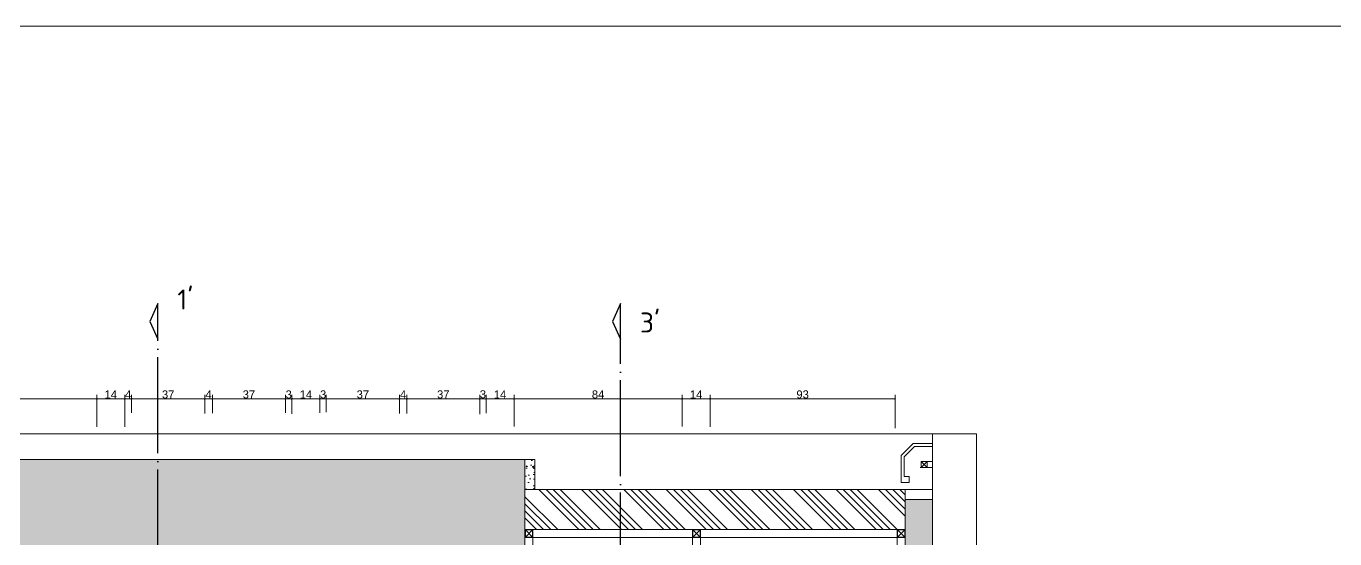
# Model space of a CAD drawing. Header units: millimetres. Extents: x 29001 to 40804, y -8833 to -5892.
# Drawn here: x 33113 to 33767, y -6168 to -5912 of the extents above; entities that cross this region are included whole.
import ezdxf
from ezdxf.enums import TextEntityAlignment as Align
from ezdxf.xclip import XClip

# ---------------------------------------------------------------- set-up
doc = ezdxf.new("R2010")
doc.units = ezdxf.units.MM
for name, pattern in [('ACAD_ISO04W100', [30, 24, -3, 0, -3]), ('CENTER', [50.8, 31.75, -6.35, 6.35, -6.35]), ('DASHDOT', [14, 12, -1, 0, -1])]:
    doc.linetypes.add(name, pattern=pattern)
doc.layers.get('0').update_dxf_attribs({"lineweight": 0})
doc.layers.get('Defpoints').update_dxf_attribs({"lineweight": 0})
for name, color, linetype, lineweight in [('anahtar', 9, 'Continuous', 0), ('Auto-Yazi', 7, 'Continuous', 0), ('xxx_Auto_Duvar_Alcipan', 50, 'Continuous', 0), ('xxx_Auto_Duvar_Duvar Plan Kesit', 7, 'Continuous', 0), ('xxx_Auto_Konstruksiyon_Metal', 141, 'Continuous', 0), ('xxx_Auto_Olcu_Ic', 33, 'Continuous', 0), ('xxx_Auto_Yardimci_Aks', 30, 'CENTER', 0), ('xxx_Auto_Yardimci_Lejand', 7, 'Continuous', 0), ('xxx_Auto_Yardimci_Metraj', 81, 'Continuous', 0), ('Y_DVR_TARAMA GB', 252, 'Continuous', 0), ('Y_MINEPOR', 191, 'Continuous', 0)]:
    doc.layers.add(name, color=color, linetype=linetype, lineweight=lineweight)
doc.styles.add('AUTOBAN', font='')
doc.styles.add('standart 50', font='ARIALN.TTF', dxfattribs={"height": 10})
doc.styles.get('AUTOBAN').set_extended_font_data('Helvetica Normal Tr')
doc.dimstyles.new('AUTO_DIM_1-20', dxfattribs={"dimtxt": 4, "dimasz": 0.75, "dimexe": 2, "dimexo": 10, "dimgap": 0.2, "dimtad": 1, "dimdec": 0, "dimrnd": 0.5, "dimdsep": 46, "dimtxsty": 'AUTOBAN', "dimblk": 'ARCHTICK', "dimcen": 2, "dimclrd": 256, "dimclre": 256, "dimclrt": 256, "dimadec": 0, "dimazin": 0, "dimtfac": 1, "dimtdec": 0, "dimtix": 1, "dimtofl": 0, "dimtmove": 1, "dimatfit": 3, "dimfxl": 1, "dimtolj": 1, "dimtzin": 0, "dimlwd": -1, "dimlwe": -1, "dimarcsym": 0})

# ---------------------------------------------------------------- blocks, each defined once
blk = doc.blocks.new('40x40 kutu profil')
at = {"layer": 'xxx_Auto_Konstruksiyon_Metal'}
for points in [[(-1674.77, -595.98), (-1674.77, -599.98), (-1670.77, -599.98), (-1670.77, -595.98), (-1674.77, -595.98)], [(-1670.97, -596.18), (-1674.57, -599.78)], [(-1674.57, -596.18), (-1670.97, -599.78)]]:
    blk.add_lwpolyline(points, dxfattribs=at)
blk.add_lwpolyline([(-1674.57, -596.18), (-1674.57, -599.78), (-1670.97, -599.78), (-1670.97, -596.18)], close=True, dxfattribs=at)
blk = doc.blocks.new('ic tefris')
at = {"layer": 'xxx_Auto_Duvar_Alcipan', "linetype": 'Continuous'}
blk.add_lwpolyline([(758.51, -1114.5), (812.5, -1114.5), (812.5, -1016.27), (758.51, -1016.27)], dxfattribs=at)
at = {"layer": 'xxx_Auto_Konstruksiyon_Metal'}
for points in [[(787.5, -928.5), (812.5, -928.5), (812.5, -932.5), (787.5, -932.5)], [(812.5, -932.5), (816.5, -932.5), (816.5, -1118.5), (812.5, -1118.5)], [(756.58, -1114.5), (812.5, -1114.5), (812.5, -1118.5), (756.58, -1118.5)]]:
    blk.add_lwpolyline(points, close=True, dxfattribs=at)
at = {"layer": 'xxx_Auto_Konstruksiyon_Metal', "elevation": 0}
blk.add_lwpolyline([(752.57, -1012.27), (812.5, -1012.27), (812.5, -1016.27), (752.57, -1016.27)], close=True, dxfattribs=at)
at = {"layer": 'xxx_Auto_Konstruksiyon_Metal'}
for p in [(2487.27, -332.52), (2487.27, -416.29, 0), (2487.27, -518.52)]:
    blk.add_blockref('40x40 kutu profil', p, dxfattribs=at)
blk = doc.blocks.new('AUTO_LAYOUT_A0')
at = {"layer": 'xxx_Auto_Yardimci_Metraj', "color": 1}
blk.add_lwpolyline([(42, 84), (-76.8, 84), (-76.8, 0), (42, 0)], close=True, dxfattribs=at)
at = {"layer": 'xxx_Auto_Yardimci_Lejand', "style": 'AUTOBAN'}
for tag, p in [('PROJEADI', (36.802, 80.231)), ('REVIZYON', (37.278, 12.602)), ('REVIZYON', (37.278, 12.167)), ('REVIZYON', (37.278, 11.732)), ('REVIZYON', (37.278, 11.297)), ('ÇİZİMADI', (36.802, 10.22)), ('PNO', (38.791, 9.704)), ('OLCEK', (38.791, 9.269)), ('ÇİZEN', (38.791, 8.834)), ('KONTROL', (38.791, 8.399)), ('TARIH', (38.791, 7.964)), ('PROJENO', (38.791, 7.529))]:
    blk.add_attdef(tag, text='', height=0.2, dxfattribs=at).set_placement(p, align=Align.TOP_LEFT)
for tag, p in [('TARIH', (41.806, 12.602)), ('TARIH', (41.806, 12.167)), ('TARIH', (41.806, 11.732)), ('TARIH', (41.806, 11.297)), ('PNO', (38.677, 9.704)), ('SIZE', (41.803, 9.704))]:
    blk.add_attdef(tag, text='', height=0.2, dxfattribs=at).set_placement(p, align=Align.TOP_RIGHT)
for tag, p in [('PRJT', (38.677, 6.778)), ('DC', (39.765, 6.778)), ('SSN', (40.788, 6.778))]:
    blk.add_attdef(tag, text='', height=0.2, dxfattribs=at).set_placement(p, align=Align.TOP_CENTER)
blk = doc.blocks.new('_ArchTick')
at = {"color": 0, "linetype": 'ByBlock', "const_width": 0.15}
blk.add_lwpolyline([(-0.5, -0.5), (0.5, 0.5)], dxfattribs=at)
blk = doc.blocks.new('*D396')
at = {"layer": 'Defpoints', "color": 0, "transparency": 16777216}
for p in [(33148.63, -6098.17), (33065.1, -6122.1, 0), (33148.63, -6122.1)]:
    blk.add_point(p, dxfattribs=at)
at = {"layer": 'xxx_Auto_Olcu_Ic', "transparency": 16777216}
for p, q in [((33065.1, -6112.1), (33065.1, -6096.17)), ((33065.1, -6098.17), (33148.63, -6098.17)), ((33148.63, -6112.1), (33148.63, -6096.17))]:
    blk.add_line(p, q, dxfattribs=at)
at = {"layer": 'xxx_Auto_Olcu_Ic', "transparency": 16777216, "xscale": 0.75, "yscale": 0.75, "zscale": 0.75, "rotation": 180}
blk.add_blockref('_ArchTick', (33065.1, -6098.17), dxfattribs=at)
at = {"layer": 'xxx_Auto_Olcu_Ic', "transparency": 16777216, "xscale": 0.75, "yscale": 0.75, "zscale": 0.75}
blk.add_blockref('_ArchTick', (33148.63, -6098.17), dxfattribs=at)
at = {"layer": 'xxx_Auto_Olcu_Ic', "transparency": 16777216, "insert": (33106.86, -6095.97), "char_height": 4, "attachment_point": 5, "style": 'AUTOBAN'}
blk.add_mtext('\\A1;84', dxfattribs=at)
blk = doc.blocks.new('*D397')
at = {"layer": 'Defpoints', "color": 0, "transparency": 16777216}
for p in [(33162.62, -6098.17), (33148.63, -6122.1), (33162.62, -6122.1)]:
    blk.add_point(p, dxfattribs=at)
at = {"layer": 'xxx_Auto_Olcu_Ic', "transparency": 16777216}
for p, q in [((33148.63, -6112.1), (33148.63, -6096.17)), ((33148.63, -6098.17), (33162.62, -6098.17)), ((33162.62, -6112.1), (33162.62, -6096.17))]:
    blk.add_line(p, q, dxfattribs=at)
at = {"layer": 'xxx_Auto_Olcu_Ic', "transparency": 16777216, "xscale": 0.75, "yscale": 0.75, "zscale": 0.75, "rotation": 180}
blk.add_blockref('_ArchTick', (33148.63, -6098.17), dxfattribs=at)
at = {"layer": 'xxx_Auto_Olcu_Ic', "transparency": 16777216, "xscale": 0.75, "yscale": 0.75, "zscale": 0.75}
blk.add_blockref('_ArchTick', (33162.62, -6098.17), dxfattribs=at)
at = {"layer": 'xxx_Auto_Olcu_Ic', "transparency": 16777216, "insert": (33155.62, -6095.97), "char_height": 4, "attachment_point": 5, "style": 'AUTOBAN'}
blk.add_mtext('\\A1;14', dxfattribs=at)
blk = doc.blocks.new('*D398')
at = {"layer": 'Defpoints', "color": 0, "transparency": 16777216}
for p in [(33166.03, -6098.17), (33166.03, -6115.2), (33162.62, -6122.1)]:
    blk.add_point(p, dxfattribs=at)
at = {"layer": 'xxx_Auto_Olcu_Ic', "transparency": 16777216}
for p, q in [((33162.62, -6112.1), (33162.62, -6096.17)), ((33162.62, -6098.17), (33166.03, -6098.17)), ((33166.03, -6105.2), (33166.03, -6096.17))]:
    blk.add_line(p, q, dxfattribs=at)
at = {"layer": 'xxx_Auto_Olcu_Ic', "transparency": 16777216, "xscale": 0.75, "yscale": 0.75, "zscale": 0.75, "rotation": 180}
blk.add_blockref('_ArchTick', (33162.62, -6098.17), dxfattribs=at)
at = {"layer": 'xxx_Auto_Olcu_Ic', "transparency": 16777216, "xscale": 0.75, "yscale": 0.75, "zscale": 0.75}
blk.add_blockref('_ArchTick', (33166.03, -6098.17), dxfattribs=at)
at = {"layer": 'xxx_Auto_Olcu_Ic', "transparency": 16777216, "insert": (33164.32, -6095.97), "char_height": 4, "attachment_point": 5, "style": 'AUTOBAN'}
blk.add_mtext('\\A1;4', dxfattribs=at)
blk = doc.blocks.new('*D399')
at = {"layer": 'Defpoints', "color": 0, "transparency": 16777216}
for p in [(33202.57, -6098.17), (33166.03, -6115.2), (33202.57, -6115.41)]:
    blk.add_point(p, dxfattribs=at)
at = {"layer": 'xxx_Auto_Olcu_Ic', "transparency": 16777216}
for p, q in [((33166.03, -6105.2), (33166.03, -6096.17)), ((33166.03, -6098.17), (33202.57, -6098.17)), ((33202.57, -6105.41), (33202.57, -6096.17))]:
    blk.add_line(p, q, dxfattribs=at)
at = {"layer": 'xxx_Auto_Olcu_Ic', "transparency": 16777216, "xscale": 0.75, "yscale": 0.75, "zscale": 0.75, "rotation": 180}
blk.add_blockref('_ArchTick', (33166.03, -6098.17), dxfattribs=at)
at = {"layer": 'xxx_Auto_Olcu_Ic', "transparency": 16777216, "xscale": 0.75, "yscale": 0.75, "zscale": 0.75}
blk.add_blockref('_ArchTick', (33202.57, -6098.17), dxfattribs=at)
at = {"layer": 'xxx_Auto_Olcu_Ic', "transparency": 16777216, "insert": (33184.3, -6095.97), "char_height": 4, "attachment_point": 5, "style": 'AUTOBAN'}
blk.add_mtext('\\A1;37', dxfattribs=at)
blk = doc.blocks.new('*D400')
at = {"layer": 'Defpoints', "color": 0, "transparency": 16777216}
for p in [(33206.39, -6098.17), (33202.57, -6115.41), (33206.39, -6115.3)]:
    blk.add_point(p, dxfattribs=at)
at = {"layer": 'xxx_Auto_Olcu_Ic', "transparency": 16777216}
for p, q in [((33202.57, -6105.41), (33202.57, -6096.17)), ((33202.57, -6098.17), (33206.39, -6098.17)), ((33206.39, -6105.3), (33206.39, -6096.17))]:
    blk.add_line(p, q, dxfattribs=at)
at = {"layer": 'xxx_Auto_Olcu_Ic', "transparency": 16777216, "xscale": 0.75, "yscale": 0.75, "zscale": 0.75, "rotation": 180}
blk.add_blockref('_ArchTick', (33202.57, -6098.17), dxfattribs=at)
at = {"layer": 'xxx_Auto_Olcu_Ic', "transparency": 16777216, "xscale": 0.75, "yscale": 0.75, "zscale": 0.75}
blk.add_blockref('_ArchTick', (33206.39, -6098.17), dxfattribs=at)
at = {"layer": 'xxx_Auto_Olcu_Ic', "transparency": 16777216, "insert": (33204.48, -6095.97), "char_height": 4, "attachment_point": 5, "style": 'AUTOBAN'}
blk.add_mtext('\\A1;4', dxfattribs=at)
blk = doc.blocks.new('*D401')
at = {"layer": 'Defpoints', "color": 0, "transparency": 16777216}
for p in [(33242.93, -6098.17), (33206.39, -6115.3), (33242.93, -6115.08)]:
    blk.add_point(p, dxfattribs=at)
at = {"layer": 'xxx_Auto_Olcu_Ic', "transparency": 16777216}
for p, q in [((33206.39, -6105.3), (33206.39, -6096.17)), ((33206.39, -6098.17), (33242.93, -6098.17)), ((33242.93, -6105.08), (33242.93, -6096.17))]:
    blk.add_line(p, q, dxfattribs=at)
at = {"layer": 'xxx_Auto_Olcu_Ic', "transparency": 16777216, "xscale": 0.75, "yscale": 0.75, "zscale": 0.75, "rotation": 180}
blk.add_blockref('_ArchTick', (33206.39, -6098.17), dxfattribs=at)
at = {"layer": 'xxx_Auto_Olcu_Ic', "transparency": 16777216, "xscale": 0.75, "yscale": 0.75, "zscale": 0.75}
blk.add_blockref('_ArchTick', (33242.93, -6098.17), dxfattribs=at)
at = {"layer": 'xxx_Auto_Olcu_Ic', "transparency": 16777216, "insert": (33224.66, -6095.97), "char_height": 4, "attachment_point": 5, "style": 'AUTOBAN'}
blk.add_mtext('\\A1;37', dxfattribs=at)
blk = doc.blocks.new('*D402')
at = {"layer": 'Defpoints', "color": 0, "transparency": 16777216}
for p in [(33246.14, -6098.17), (33242.93, -6115.08), (33246.14, -6115.63)]:
    blk.add_point(p, dxfattribs=at)
at = {"layer": 'xxx_Auto_Olcu_Ic', "transparency": 16777216}
for p, q in [((33242.93, -6105.08), (33242.93, -6096.17)), ((33242.93, -6098.17), (33246.14, -6098.17)), ((33246.14, -6105.63), (33246.14, -6096.17))]:
    blk.add_line(p, q, dxfattribs=at)
at = {"layer": 'xxx_Auto_Olcu_Ic', "transparency": 16777216, "xscale": 0.75, "yscale": 0.75, "zscale": 0.75, "rotation": 180}
blk.add_blockref('_ArchTick', (33242.93, -6098.17), dxfattribs=at)
at = {"layer": 'xxx_Auto_Olcu_Ic', "transparency": 16777216, "xscale": 0.75, "yscale": 0.75, "zscale": 0.75}
blk.add_blockref('_ArchTick', (33246.14, -6098.17), dxfattribs=at)
at = {"layer": 'xxx_Auto_Olcu_Ic', "transparency": 16777216, "insert": (33244.54, -6095.97), "char_height": 4, "attachment_point": 5, "style": 'AUTOBAN'}
blk.add_mtext('\\A1;3', dxfattribs=at)
blk = doc.blocks.new('*D403')
at = {"layer": 'Defpoints', "color": 0, "transparency": 16777216}
for p in [(33260.16, -6098.17), (33260.16, -6115.19), (33246.14, -6115.63)]:
    blk.add_point(p, dxfattribs=at)
at = {"layer": 'xxx_Auto_Olcu_Ic', "transparency": 16777216}
for p, q in [((33246.14, -6105.63), (33246.14, -6096.17)), ((33246.14, -6098.17), (33260.16, -6098.17)), ((33260.16, -6105.19), (33260.16, -6096.17))]:
    blk.add_line(p, q, dxfattribs=at)
at = {"layer": 'xxx_Auto_Olcu_Ic', "transparency": 16777216, "xscale": 0.75, "yscale": 0.75, "zscale": 0.75, "rotation": 180}
blk.add_blockref('_ArchTick', (33246.14, -6098.17), dxfattribs=at)
at = {"layer": 'xxx_Auto_Olcu_Ic', "transparency": 16777216, "xscale": 0.75, "yscale": 0.75, "zscale": 0.75}
blk.add_blockref('_ArchTick', (33260.16, -6098.17), dxfattribs=at)
at = {"layer": 'xxx_Auto_Olcu_Ic', "transparency": 16777216, "insert": (33253.15, -6095.97), "char_height": 4, "attachment_point": 5, "style": 'AUTOBAN'}
blk.add_mtext('\\A1;14', dxfattribs=at)
blk = doc.blocks.new('*D404')
at = {"layer": 'Defpoints', "color": 0, "transparency": 16777216}
for p in [(33263.35, -6098.17), (33260.16, -6115.19), (33263.35, -6114.86)]:
    blk.add_point(p, dxfattribs=at)
at = {"layer": 'xxx_Auto_Olcu_Ic', "transparency": 16777216}
for p, q in [((33260.16, -6105.19), (33260.16, -6096.17)), ((33260.16, -6098.17), (33263.35, -6098.17)), ((33263.35, -6104.86), (33263.35, -6096.17))]:
    blk.add_line(p, q, dxfattribs=at)
at = {"layer": 'xxx_Auto_Olcu_Ic', "transparency": 16777216, "xscale": 0.75, "yscale": 0.75, "zscale": 0.75, "rotation": 180}
blk.add_blockref('_ArchTick', (33260.16, -6098.17), dxfattribs=at)
at = {"layer": 'xxx_Auto_Olcu_Ic', "transparency": 16777216, "xscale": 0.75, "yscale": 0.75, "zscale": 0.75}
blk.add_blockref('_ArchTick', (33263.35, -6098.17), dxfattribs=at)
at = {"layer": 'xxx_Auto_Olcu_Ic', "transparency": 16777216, "insert": (33261.76, -6095.97), "char_height": 4, "attachment_point": 5, "style": 'AUTOBAN'}
blk.add_mtext('\\A1;3', dxfattribs=at)
blk = doc.blocks.new('*D405')
at = {"layer": 'Defpoints', "color": 0, "transparency": 16777216}
for p in [(33299.89, -6098.17), (33263.35, -6114.86), (33299.89, -6115.41)]:
    blk.add_point(p, dxfattribs=at)
at = {"layer": 'xxx_Auto_Olcu_Ic', "transparency": 16777216}
for p, q in [((33263.35, -6104.86), (33263.35, -6096.17)), ((33263.35, -6098.17), (33299.89, -6098.17)), ((33299.89, -6105.41), (33299.89, -6096.17))]:
    blk.add_line(p, q, dxfattribs=at)
at = {"layer": 'xxx_Auto_Olcu_Ic', "transparency": 16777216, "xscale": 0.75, "yscale": 0.75, "zscale": 0.75, "rotation": 180}
blk.add_blockref('_ArchTick', (33263.35, -6098.17), dxfattribs=at)
at = {"layer": 'xxx_Auto_Olcu_Ic', "transparency": 16777216, "xscale": 0.75, "yscale": 0.75, "zscale": 0.75}
blk.add_blockref('_ArchTick', (33299.89, -6098.17), dxfattribs=at)
at = {"layer": 'xxx_Auto_Olcu_Ic', "transparency": 16777216, "insert": (33281.62, -6095.97), "char_height": 4, "attachment_point": 5, "style": 'AUTOBAN'}
blk.add_mtext('\\A1;37', dxfattribs=at)
blk = doc.blocks.new('*D406')
at = {"layer": 'Defpoints', "color": 0, "transparency": 16777216}
for p in [(33303.53, -6098.17), (33299.89, -6115.41), (33303.53, -6115.52)]:
    blk.add_point(p, dxfattribs=at)
at = {"layer": 'xxx_Auto_Olcu_Ic', "transparency": 16777216}
for p, q in [((33299.89, -6105.41), (33299.89, -6096.17)), ((33299.89, -6098.17), (33303.53, -6098.17)), ((33303.53, -6105.52), (33303.53, -6096.17))]:
    blk.add_line(p, q, dxfattribs=at)
at = {"layer": 'xxx_Auto_Olcu_Ic', "transparency": 16777216, "xscale": 0.75, "yscale": 0.75, "zscale": 0.75, "rotation": 180}
blk.add_blockref('_ArchTick', (33299.89, -6098.17), dxfattribs=at)
at = {"layer": 'xxx_Auto_Olcu_Ic', "transparency": 16777216, "xscale": 0.75, "yscale": 0.75, "zscale": 0.75}
blk.add_blockref('_ArchTick', (33303.53, -6098.17), dxfattribs=at)
at = {"layer": 'xxx_Auto_Olcu_Ic', "transparency": 16777216, "insert": (33301.71, -6095.97), "char_height": 4, "attachment_point": 5, "style": 'AUTOBAN'}
blk.add_mtext('\\A1;4', dxfattribs=at)
blk = doc.blocks.new('*D407')
at = {"layer": 'Defpoints', "color": 0, "transparency": 16777216}
for p in [(33340.08, -6098.17), (33303.53, -6115.52), (33340.08, -6115.74)]:
    blk.add_point(p, dxfattribs=at)
at = {"layer": 'xxx_Auto_Olcu_Ic', "transparency": 16777216}
for p, q in [((33303.53, -6105.52), (33303.53, -6096.17)), ((33303.53, -6098.17), (33340.08, -6098.17)), ((33340.08, -6105.74), (33340.08, -6096.17))]:
    blk.add_line(p, q, dxfattribs=at)
at = {"layer": 'xxx_Auto_Olcu_Ic', "transparency": 16777216, "xscale": 0.75, "yscale": 0.75, "zscale": 0.75, "rotation": 180}
blk.add_blockref('_ArchTick', (33303.53, -6098.17), dxfattribs=at)
at = {"layer": 'xxx_Auto_Olcu_Ic', "transparency": 16777216, "xscale": 0.75, "yscale": 0.75, "zscale": 0.75}
blk.add_blockref('_ArchTick', (33340.08, -6098.17), dxfattribs=at)
at = {"layer": 'xxx_Auto_Olcu_Ic', "transparency": 16777216, "insert": (33321.8, -6095.97), "char_height": 4, "attachment_point": 5, "style": 'AUTOBAN'}
blk.add_mtext('\\A1;37', dxfattribs=at)
blk = doc.blocks.new('*D408')
at = {"layer": 'Defpoints', "color": 0, "transparency": 16777216}
for p in [(33343.16, -6098.1), (33343.16, -6115.24), (33340.08, -6115.67)]:
    blk.add_point(p, dxfattribs=at)
at = {"layer": 'xxx_Auto_Olcu_Ic', "transparency": 16777216}
for p, q in [((33340.08, -6105.67), (33340.08, -6096.1)), ((33340.08, -6098.1), (33343.16, -6098.1)), ((33343.16, -6105.24), (33343.16, -6096.1))]:
    blk.add_line(p, q, dxfattribs=at)
at = {"layer": 'xxx_Auto_Olcu_Ic', "transparency": 16777216, "xscale": 0.75, "yscale": 0.75, "zscale": 0.75, "rotation": 180}
blk.add_blockref('_ArchTick', (33340.08, -6098.1), dxfattribs=at)
at = {"layer": 'xxx_Auto_Olcu_Ic', "transparency": 16777216, "xscale": 0.75, "yscale": 0.75, "zscale": 0.75}
blk.add_blockref('_ArchTick', (33343.16, -6098.1), dxfattribs=at)
at = {"layer": 'xxx_Auto_Olcu_Ic', "transparency": 16777216, "insert": (33341.62, -6095.9), "char_height": 4, "attachment_point": 5, "style": 'AUTOBAN'}
blk.add_mtext('\\A1;3', dxfattribs=at)
blk = doc.blocks.new('*D409')
at = {"layer": 'Defpoints', "color": 0, "transparency": 16777216}
for p in [(33357.16, -6098.17), (33343.16, -6115.3), (33357.16, -6122.03)]:
    blk.add_point(p, dxfattribs=at)
at = {"layer": 'xxx_Auto_Olcu_Ic', "transparency": 16777216}
for p, q in [((33343.16, -6105.3), (33343.16, -6096.17)), ((33343.16, -6098.17), (33357.16, -6098.17)), ((33357.16, -6112.03), (33357.16, -6096.17))]:
    blk.add_line(p, q, dxfattribs=at)
at = {"layer": 'xxx_Auto_Olcu_Ic', "transparency": 16777216, "xscale": 0.75, "yscale": 0.75, "zscale": 0.75, "rotation": 180}
blk.add_blockref('_ArchTick', (33343.16, -6098.17), dxfattribs=at)
at = {"layer": 'xxx_Auto_Olcu_Ic', "transparency": 16777216, "xscale": 0.75, "yscale": 0.75, "zscale": 0.75}
blk.add_blockref('_ArchTick', (33357.16, -6098.17), dxfattribs=at)
at = {"layer": 'xxx_Auto_Olcu_Ic', "transparency": 16777216, "insert": (33350.16, -6095.97), "char_height": 4, "attachment_point": 5, "style": 'AUTOBAN'}
blk.add_mtext('\\A1;14', dxfattribs=at)
blk = doc.blocks.new('*D410')
at = {"layer": 'Defpoints', "color": 0, "transparency": 16777216}
for p in [(33441.18, -6098.17), (33357.16, -6122.03), (33441.18, -6122.03)]:
    blk.add_point(p, dxfattribs=at)
at = {"layer": 'xxx_Auto_Olcu_Ic', "transparency": 16777216}
for p, q in [((33357.16, -6112.03), (33357.16, -6096.17)), ((33357.16, -6098.17), (33441.18, -6098.17)), ((33441.18, -6112.03), (33441.18, -6096.17))]:
    blk.add_line(p, q, dxfattribs=at)
at = {"layer": 'xxx_Auto_Olcu_Ic', "transparency": 16777216, "xscale": 0.75, "yscale": 0.75, "zscale": 0.75, "rotation": 180}
blk.add_blockref('_ArchTick', (33357.16, -6098.17), dxfattribs=at)
at = {"layer": 'xxx_Auto_Olcu_Ic', "transparency": 16777216, "xscale": 0.75, "yscale": 0.75, "zscale": 0.75}
blk.add_blockref('_ArchTick', (33441.18, -6098.17), dxfattribs=at)
at = {"layer": 'xxx_Auto_Olcu_Ic', "transparency": 16777216, "insert": (33399.17, -6095.97), "char_height": 4, "attachment_point": 5, "style": 'AUTOBAN'}
blk.add_mtext('\\A1;84', dxfattribs=at)
blk = doc.blocks.new('*D411')
at = {"layer": 'Defpoints', "color": 0, "transparency": 16777216}
for p in [(33455.18, -6098.17), (33441.18, -6122.03), (33455.18, -6122.1, 0)]:
    blk.add_point(p, dxfattribs=at)
at = {"layer": 'xxx_Auto_Olcu_Ic', "transparency": 16777216}
for p, q in [((33441.18, -6112.03), (33441.18, -6096.17)), ((33441.18, -6098.17), (33455.18, -6098.17)), ((33455.18, -6112.1), (33455.18, -6096.17))]:
    blk.add_line(p, q, dxfattribs=at)
at = {"layer": 'xxx_Auto_Olcu_Ic', "transparency": 16777216, "xscale": 0.75, "yscale": 0.75, "zscale": 0.75, "rotation": 180}
blk.add_blockref('_ArchTick', (33441.18, -6098.17), dxfattribs=at)
at = {"layer": 'xxx_Auto_Olcu_Ic', "transparency": 16777216, "xscale": 0.75, "yscale": 0.75, "zscale": 0.75}
blk.add_blockref('_ArchTick', (33455.18, -6098.17), dxfattribs=at)
at = {"layer": 'xxx_Auto_Olcu_Ic', "transparency": 16777216, "insert": (33448.18, -6095.97), "char_height": 4, "attachment_point": 5, "style": 'AUTOBAN'}
blk.add_mtext('\\A1;14', dxfattribs=at)
blk = doc.blocks.new('*D412')
at = {"layer": 'Defpoints', "color": 0, "transparency": 16777216}
for p in [(33547.62, -6098.17), (33455.18, -6122.1, 0), (33547.62, -6122.87)]:
    blk.add_point(p, dxfattribs=at)
at = {"layer": 'xxx_Auto_Olcu_Ic', "transparency": 16777216}
for p, q in [((33455.18, -6112.1), (33455.18, -6096.17)), ((33455.18, -6098.17), (33547.62, -6098.17)), ((33547.62, -6112.87), (33547.62, -6096.17))]:
    blk.add_line(p, q, dxfattribs=at)
at = {"layer": 'xxx_Auto_Olcu_Ic', "transparency": 16777216, "xscale": 0.75, "yscale": 0.75, "zscale": 0.75, "rotation": 180}
blk.add_blockref('_ArchTick', (33455.18, -6098.17), dxfattribs=at)
at = {"layer": 'xxx_Auto_Olcu_Ic', "transparency": 16777216, "xscale": 0.75, "yscale": 0.75, "zscale": 0.75}
blk.add_blockref('_ArchTick', (33547.62, -6098.17), dxfattribs=at)
at = {"layer": 'xxx_Auto_Olcu_Ic', "transparency": 16777216, "insert": (33501.4, -6095.97), "char_height": 4, "attachment_point": 5, "style": 'AUTOBAN'}
blk.add_mtext('\\A1;93', dxfattribs=at)

msp = doc.modelspace()

# ---------------------------------------------------------------- hatches: boundary and pattern name
at = {"lineweight": 0, "true_color": 0x454545}
h = msp.add_hatch(color=250, dxfattribs=at)
h.dxf.hatch_style = 1
h.paths.add_polyline_path([(32963.15, -6128.5), (32963.15, -6188.5), (33362.62, -6188.5), (33362.62, -6128.5)])
h = msp.add_hatch(color=250, dxfattribs=at)
h.dxf.hatch_style = 1
h.paths.add_polyline_path([(33552.62, -6228.5), (33566.23, -6228.5), (33566.23, -6148.5), (33552.62, -6148.5)])
at = {"layer": 'anahtar', "lineweight": 0}
h = msp.add_hatch(dxfattribs=at)
h.set_pattern_fill('AR-CONC', color=256, angle=-180)
h.set_pattern_definition([(230, (398702.614, -70760.663), (-7.17260183, 0.62752135), [0.75, -8.25]), (175, (398702.614, -70760.663), (1.38751334, -7.52192134), [0.6, -6.6]), (280.4514445, (398702.0165, -70760.611), (-5.78508847, -6.89439991), [0.63740192, -7.01142112]), (226.1842, (398702.614, -70762.663), (-10.6724133, 1.6551928), [1.125, -12.375]), (276.6356355, (398701.725, -70762.525), (-9.34661946, -9.741186), [0.95610342, -10.5171376]), (171.184164, (398702.614, -70762.663), (-9.34661945, -9.741186), [0.9, -9.9]), (201, (398701.614, -70762.163), (-5.96907052, 4.02618891), [0.75, -8.25]), (146, (398701.614, -70762.163), (-2.43315332, -7.25150045), [0.6, -6.6]), (251.4514447, (398701.117, -70761.8275), (-8.40222377, -3.22531153), [0.6374019, -7.01142112]), (217.5, (398702.6142, -70760.663), (-0.121598553, -3.328938538), [0, -6.52, 0, -6.7, 0, -6.625]), (187.5, (398702.6142, -70760.663), (-2.630695374, -3.94411712), [0, -3.82, 0, -6.37, 0, -2.525]), (147.5, (398704.8442, -70760.663), (-5.338224362, 0.225548717), [0, -2.5, 0, -7.8, 0, -10.35]), (137.5, (398705.844, -70760.663), (-5.831861693, -1.001049823), [0, -3.25, 0, -5.18, 0, -7.35])])
h.paths.add_polyline_path([(33362.62, -6128.5), (33367.62, -6128.5), (33367.62, -6143.5), (33362.62, -6143.5)])
h = msp.add_hatch(dxfattribs=at)
h.set_pattern_fill('ANSI34', color=256, scale=20, angle=90)
h.set_pattern_definition([(135, (-307874.83, 32664.302), (-10.6066017, -10.6066017), []), (135, (-307874.83, 32667.837), (-10.6066017, -10.6066017), []), (135, (-307874.83, 32671.373), (-10.6066017, -10.6066017), []), (135, (-307874.83, 32674.908), (-10.6066017, -10.6066017), [])])
h.paths.add_polyline_path([(33362.62, -6163.5), (33552.62, -6163.5), (33552.62, -6143.5), (33362.62, -6143.5)])
at = {"layer": 'Y_DVR_TARAMA GB', "lineweight": 0, "true_color": 0x999999}
h = msp.add_hatch(dxfattribs=at)
h.set_pattern_fill('ANSI34', color=253, scale=20, angle=90)
h.set_pattern_definition([(135, (-307874.83, 32664.302), (-10.6066017, -10.6066017), []), (135, (-307874.83, 32667.837), (-10.6066017, -10.6066017), []), (135, (-307874.83, 32671.373), (-10.6066017, -10.6066017), []), (135, (-307874.83, 32674.908), (-10.6066017, -10.6066017), [])])
h.paths.add_polyline_path([(33362.62, -6163.5), (33552.62, -6163.5), (33552.62, -6143.5), (33362.62, -6143.5)])
at = {"layer": 'Y_MINEPOR', "lineweight": 0}
h = msp.add_hatch(dxfattribs=at)
h.set_pattern_fill('AR-CONC', color=256, angle=-180)
h.set_pattern_definition([(230, (398702.614, -70760.663), (-7.17260183, 0.62752135), [0.75, -8.25]), (175, (398702.614, -70760.663), (1.38751334, -7.52192134), [0.6, -6.6]), (280.4514445, (398702.0165, -70760.611), (-5.78508847, -6.89439991), [0.63740192, -7.01142112]), (226.1842, (398702.614, -70762.663), (-10.6724133, 1.6551928), [1.125, -12.375]), (276.6356355, (398701.725, -70762.525), (-9.34661946, -9.741186), [0.95610342, -10.5171376]), (171.184164, (398702.614, -70762.663), (-9.34661945, -9.741186), [0.9, -9.9]), (201, (398701.614, -70762.163), (-5.96907052, 4.02618891), [0.75, -8.25]), (146, (398701.614, -70762.163), (-2.43315332, -7.25150045), [0.6, -6.6]), (251.4514447, (398701.117, -70761.8275), (-8.40222377, -3.22531153), [0.6374019, -7.01142112]), (217.5, (398702.6142, -70760.663), (-0.121598553, -3.328938538), [0, -6.52, 0, -6.7, 0, -6.625]), (187.5, (398702.6142, -70760.663), (-2.630695374, -3.94411712), [0, -3.82, 0, -6.37, 0, -2.525]), (147.5, (398704.8442, -70760.663), (-5.338224362, 0.225548717), [0, -2.5, 0, -7.8, 0, -10.35]), (137.5, (398705.844, -70760.663), (-5.831861693, -1.001049823), [0, -3.25, 0, -5.18, 0, -7.35])])
h.paths.add_polyline_path([(33362.62, -6128.5), (33367.62, -6128.5), (33367.62, -6143.5), (33362.62, -6143.5)])

# ---------------------------------------------------------------- linework, layer by layer
msp.add_lwpolyline([(32963.15, -6506.9), (32963.15, -6115.64), (33566.23, -6115.64), (33566.23, -6506.9)], close=True)
at = {"layer": 'anahtar', "lineweight": 0}
for p, q in [((33550.62, -6126.5, 0), (33556.62, -6120.5, 0)), ((33556.62, -6120.5, 0), (33566.23, -6120.5, 0)), ((33550.62, -6140, 0), (33550.62, -6126.5, 0)), ((33550.62, -6126.5, 0), (33550.62, -6140, 0)), ((33552.12, -6127.12, 0), (33557.24, -6122, 0)), ((33552.12, -6127.12, 0), (33552.12, -6137, 0)), ((33552.12, -6137, 0), (33552.12, -6127.12, 0)), ((33566.23, -6122, 0), (33557.24, -6122, 0)), ((33566.23, -6132.5, 0), (33560.15, -6132.5, 0)), ((33563.65, -6132.5, 0), (33560.65, -6129.5, 0)), ((33563.65, -6129.5, 0), (33560.65, -6132.5, 0)), ((33566.23, -6132.5, 0), (33560.65, -6132.5, 0)), ((33553.62, -6140, 0), (33550.62, -6140, 0)), ((33550.62, -6140, 0), (33554.62, -6140, 0)), ((33552.12, -6137, 0), (33554.62, -6137, 0)), ((33554.62, -6137, 0), (33552.12, -6137, 0)), ((33554.62, -6140, 0), (33553.62, -6140, 0)), ((33554.62, -6137, 0), (33554.62, -6140, 0)), ((33554.62, -6140, 0), (33554.62, -6137, 0))]:
    msp.add_line(p, q, dxfattribs=at)
at = {"layer": 'anahtar', "lineweight": 0, "elevation": 0}
for points in [[(33362.62, -6128.5), (33367.62, -6128.5), (33367.62, -6143.5), (33362.62, -6143.5)], [(33563.65, -6129.5), (33563.65, -6132.5), (33560.65, -6132.5), (33560.65, -6129.5)], [(33362.62, -6163.5), (33552.62, -6163.5), (33552.62, -6143.5), (33362.62, -6143.5)]]:
    msp.add_lwpolyline(points, close=True, dxfattribs=at)
for points in [[(33560.65, -6129.5), (33560.65, -6129.5), (33566.23, -6129.5)], [(33566.23, -6148.5), (33552.62, -6148.5), (33552.62, -6143.5), (33566.23, -6143.5)]]:
    msp.add_lwpolyline(points, dxfattribs=at)
at = {"layer": 'Auto-Yazi', "color": 4, "linetype": 'ACAD_ISO04W100', "lineweight": -3}
for points in [[(33179.08, -6068.31), (33179.08, -6050.55), (33175.22, -6059.43), (33179.08, -6068.31)], [(33410.31, -6068.31), (33410.31, -6050.55), (33406.45, -6059.43), (33410.31, -6068.31)]]:
    msp.add_lwpolyline(points, dxfattribs=at)
at = {"layer": 'xxx_Auto_Duvar_Duvar Plan Kesit', "lineweight": 0, "elevation": 0}
for points in [[(32963.15, -6128.5), (33362.62, -6128.5), (33362.62, -6188.5), (32963.15, -6188.5)], [(33566.23, -6148.5), (33552.62, -6148.5), (33552.62, -6228.5), (33566.23, -6228.5)]]:
    msp.add_lwpolyline(points, dxfattribs=at)
msp.add_lwpolyline([(33362.62, -6163.5), (33552.62, -6163.5), (33552.62, -6143.5), (33362.62, -6143.5)], close=True, dxfattribs=at)
at = {"layer": 'Y_MINEPOR', "lineweight": 0, "elevation": 0}
msp.add_lwpolyline([(33362.62, -6128.5), (33367.62, -6128.5), (33367.62, -6143.5), (33362.62, -6143.5)], close=True, dxfattribs=at)
msp.add_lwpolyline([(33566.23, -6148.5), (33552.62, -6148.5), (33552.62, -6143.5), (33566.23, -6143.5)], dxfattribs=at)
msp.add_lwpolyline([(33566.23, -6148.5), (33552.62, -6148.5), (33552.62, -6143.5), (33566.23, -6143.5)], dxfattribs=at)

# ---------------------------------------------------------------- texts
at = {"layer": 'Auto-Yazi', "color": 4, "linetype": 'ACAD_ISO04W100', "lineweight": 30, "char_height": 10, "width": 46.7541, "attachment_point": 1, "style": 'standart 50'}
for s, insert in [("{\\fISOCPEUR|b0|i0|c162|p34;1'}", (33188.87, -6043.5)), ("{\\fISOCPEUR|b0|i0|c162|p34;3'}", (33420.1, -6055.01))]:
    msp.add_mtext(s, dxfattribs=dict(at, insert=insert))

# ---------------------------------------------------------------- next in the draw order: block references
ref = msp.add_blockref('ic tefris', (32434.12, -6980, 0), dxfattribs=dict(rotation=90))
XClip(ref).set_block_clipping_path([(473.102413849, -1154.2168538486), (864.3566436825, -529.0340713925)])

# ---------------------------------------------------------------- next in the draw order: linework, layer by layer
at = {"layer": 'Auto-Yazi', "color": 4, "linetype": 'DASHDOT', "lineweight": -3, "ltscale": 4}
for points in [[(33179.08, -6518.02), (33179.08, -6056.79)], [(33410.31, -6529.53), (33410.31, -6068.31)]]:
    msp.add_lwpolyline(points, dxfattribs=at)
at = {"layer": 'xxx_Auto_Yardimci_Aks'}
msp.add_lwpolyline([(32963.15, -6115.64), (33566.23, -6115.64), (33566.23, -6506.9), (32963.15, -6506.9)], close=True, dxfattribs=at)

# ---------------------------------------------------------------- next in the draw order: block references
at = {"layer": 'xxx_Auto_Yardimci_Lejand', "color": 5, "xscale": 20, "yscale": 20, "zscale": 20}
msp.add_blockref('AUTO_LAYOUT_A0', (34316.41, -7591.9), dxfattribs=at)

# ---------------------------------------------------------------- next in the draw order: dimensions: what is measured, and where the dimension line sits
at = {"layer": 'xxx_Auto_Olcu_Ic'}
for base, p1, p2, picture, middle in [((33148.63, -6098.17), (33065.1, -6122.1, 0), (33148.63, -6122.1), '*D396', (33106.86, -6095.97)), ((33162.62, -6098.17), (33148.63, -6122.1), (33162.62, -6122.1), '*D397', (33155.62, -6095.97)), ((33166.03, -6098.17), (33162.62, -6122.1), (33166.03, -6115.2), '*D398', (33164.32, -6095.97)), ((33202.57, -6098.17), (33166.03, -6115.2), (33202.57, -6115.41), '*D399', (33184.3, -6095.97)), ((33206.39, -6098.17), (33202.57, -6115.41), (33206.39, -6115.3), '*D400', (33204.48, -6095.97)), ((33242.93, -6098.17), (33206.39, -6115.3), (33242.93, -6115.08), '*D401', (33224.66, -6095.97)), ((33246.14, -6098.17), (33242.93, -6115.08), (33246.14, -6115.63), '*D402', (33244.54, -6095.97)), ((33260.16, -6098.17), (33246.14, -6115.63), (33260.16, -6115.19), '*D403', (33253.15, -6095.97)), ((33263.35, -6098.17), (33260.16, -6115.19), (33263.35, -6114.86), '*D404', (33261.76, -6095.97)), ((33299.89, -6098.17), (33263.35, -6114.86), (33299.89, -6115.41), '*D405', (33281.62, -6095.97)), ((33303.53, -6098.17), (33299.89, -6115.41), (33303.53, -6115.52), '*D406', (33301.71, -6095.97)), ((33340.08, -6098.17), (33303.53, -6115.52), (33340.08, -6115.74), '*D407', (33321.8, -6095.97)), ((33343.16, -6098.1), (33340.08, -6115.67), (33343.16, -6115.24), '*D408', (33341.62, -6095.9)), ((33357.16, -6098.17), (33343.16, -6115.3), (33357.16, -6122.03), '*D409', (33350.16, -6095.97)), ((33441.18, -6098.17), (33357.16, -6122.03), (33441.18, -6122.03), '*D410', (33399.17, -6095.97)), ((33455.18, -6098.17), (33441.18, -6122.03), (33455.18, -6122.1, 0), '*D411', (33448.18, -6095.97)), ((33547.62, -6098.17), (33455.18, -6122.1, 0), (33547.62, -6122.87), '*D412', (33501.4, -6095.97))]:
    dim = msp.add_linear_dim(base=base, p1=p1, p2=p2, dimstyle='AUTO_DIM_1-20', dxfattribs=at)
    dim.commit()
    dim.dimension.update_dxf_attribs({"geometry": picture, "text_midpoint": middle})

doc.saveas('drawing.dxf')
